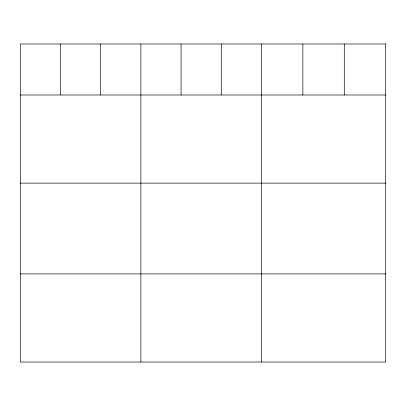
<?xml version="1.0" encoding="UTF-8"?>
<svg xmlns="http://www.w3.org/2000/svg" width="406" height="406" viewBox="0 0 406 406"><rect width="100%" height="100%" fill="white"/><g stroke="black" fill="none" stroke-linecap="round" stroke-linejoin="round"><path stroke-width="0.61" d="M20.3 94.999L385.7 94.999M20.3 183.121L385.7 183.121M20.3 273.908L385.7 273.908M344.288 43.97L344.288 94.999M302.876 43.97L302.876 94.999M261.464 43.97L261.464 362.03M221.27 43.97L221.27 94.999M181.076 43.97L181.076 94.999M140.882 43.97L140.882 362.03M100.688 43.97L100.688 94.999M60.494 43.97L60.494 94.999M385.7 43.97L20.3 43.97L20.3 362.03L385.7 362.03L385.7 43.97"/></g></svg>
